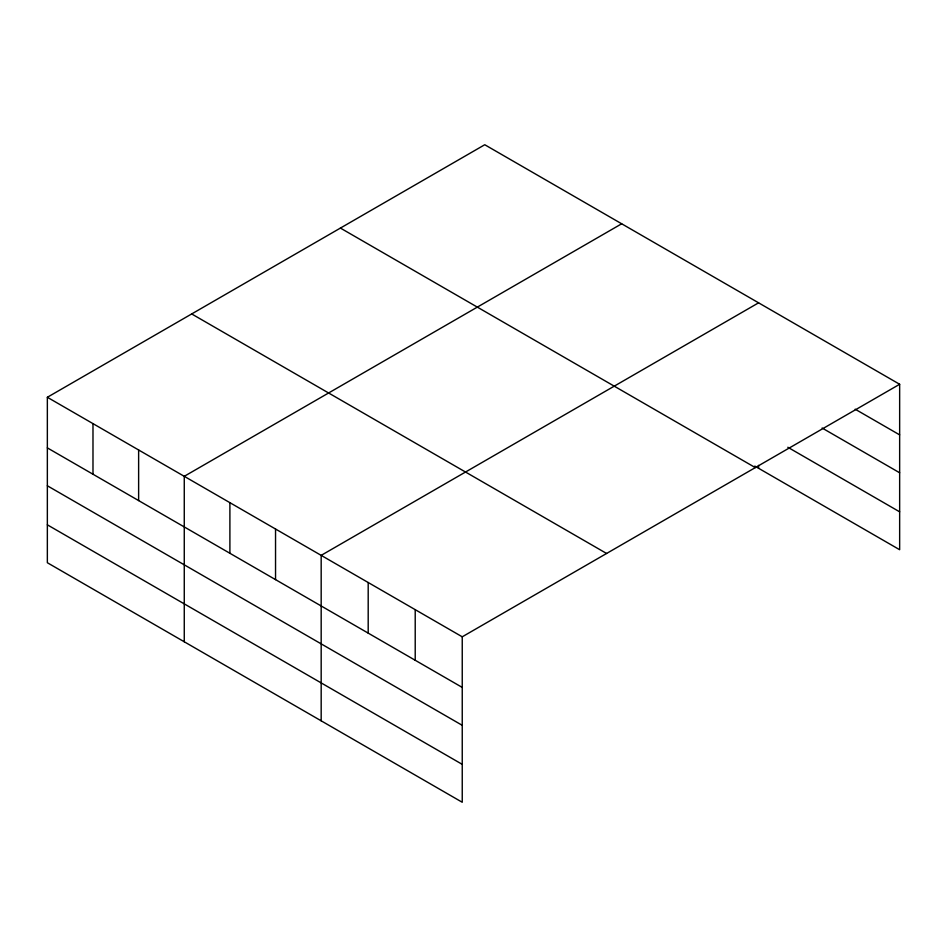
<?xml version="1.0" encoding="UTF-8"?>
<svg xmlns="http://www.w3.org/2000/svg" width="947" height="947" viewBox="0 0 947 947"><rect width="100%" height="100%" fill="white"/><g stroke="black" fill="none" stroke-linecap="round" stroke-linejoin="round"><path stroke-width="1.42" d="M899.65 384.269L484.757 144.737L47.35 397.278L47.35 562.731L462.243 802.263L462.243 636.81L899.65 384.269L899.65 549.722L754.783 466.09M621.67 223.788L184.263 476.317L184.263 641.77M758.583 302.827L321.175 555.368L321.175 720.821M855.177 409.199L899.65 434.874M822.126 428.02L899.65 472.778M787.821 447.256L899.65 511.83M340.411 228.073L755.304 467.605M191.696 313.942L606.589 553.474M47.35 397.278L462.243 636.81M47.35 447.884L462.243 687.415M47.35 485.775L462.243 725.319M47.35 524.827L462.243 764.359M758.583 465.368L758.583 468.28M415.212 609.667L415.212 660.272M368.194 582.512L368.194 633.117M275.541 529.018L275.541 579.623M229.896 502.668L229.896 553.273M138.629 449.967L138.629 500.572M92.984 423.629L92.984 474.234"/></g></svg>
